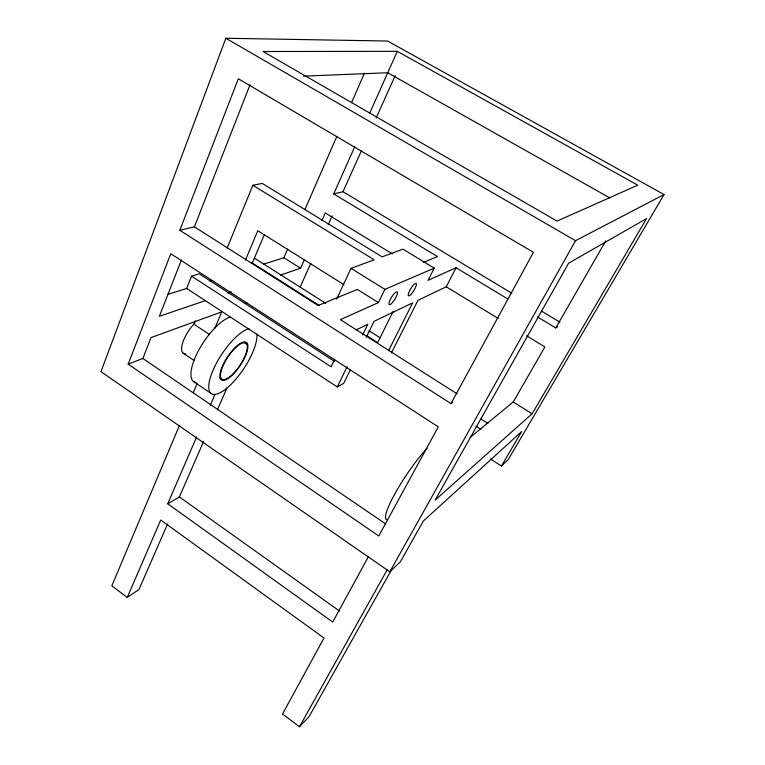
<?xml version="1.0" encoding="UTF-8"?>
<svg xmlns="http://www.w3.org/2000/svg" width="765" height="765" viewBox="0 0 765 765"><rect width="100%" height="100%" fill="white"/><g stroke="black" fill="none" stroke-linecap="round" stroke-linejoin="round"><path stroke-width="1.15" d="M501.429 466.057L508.17 459.669L664.03 194.54L387.616 41.033L225.866 38.25L100.97 371.647L389.787 571.799L400.353 561.797L423.284 521.099L521.692 431.498L501.429 466.057L490.403 458.924M128.185 364.13L170.786 253.741L438.278 426.851L378.78 535.959L128.185 364.13L142.845 358.479L151.021 337.595L221.716 311.881L214.85 328.262M179.832 230.294L238.307 78.766L533.454 252.307L450.968 403.576L179.832 230.294L194.396 226.851L318.135 305.503L357.351 289.428L378.426 302.586L384.881 289.361L434.233 268.132L402.964 249.151L382.146 256.849L262.242 183.418L252.861 185.264L227.205 247.889M181.468 259.851L159.359 316.308L205.326 300.655M194.396 226.851L250.012 84.838M167.659 294.429L186.641 288.434L191.546 276.146L199.244 273.822L334.592 361.482M195.238 320.87L193.899 324.15L209.667 334.601M245.498 260.033L257.795 230.753L343.906 284.647M179.459 425.426L111.824 585.837L127.258 597.427L138.962 589.557L167.602 523.929M193.354 392.464L197.064 383.676M252.24 263.217L264.25 234.865M127.258 597.427L160.717 520.018L324.006 638.01L282.524 714.022L299.469 726.75L309.127 716.556L391.431 569.915M368.491 556.509L332.718 622.041L167.736 503.781L196.567 437.064M210.27 405.354L214.994 394.415M167.736 503.781L179.383 496.944L203.595 441.462M217.365 409.916L226.861 388.161M263.389 264.202L283.872 257.738L287.688 248.998M304.843 209.696L336.772 136.533M351.546 102.692L364.417 73.211M280.516 275.065L300.569 268.238L304.441 259.565M321.845 220.53L325.23 212.947L392.34 253.884M423.6 262.271L437.523 256.562L333.722 193.908L354.644 146.976M369.734 113.134L397.293 51.322L637.752 185.168L557.073 221.095L263.064 51.523L397.293 51.322M300.176 287.018L310.839 263.294M328.281 224.489L332.153 215.864M333.722 193.908L343.016 191.709L361.539 150.485M376.17 117.944L395.18 75.649M336.638 299.077L351.02 268.352L374.171 259.794L252.861 185.264M334.707 359.301L331.102 366.808L191.546 276.146M186.641 288.434L337.269 386.937L347.119 366.77M362.658 334.917L367.831 324.293L356.117 329.897M350.513 369.447L343.695 383.361L337.269 386.937M366.244 337.346L374.104 321.3L412.641 302.864L388.582 350.666M393.019 311.661L377.633 342.634L366.569 335.606M391.374 352.971L417.977 300.31L446.263 286.779L456.064 267.75L507.95 299.067M434.233 268.132L428.084 280.306L456.064 267.75M299.469 726.75L387.3 569.638M389.787 571.799L575.519 240.698L664.03 194.54M470.179 437.427L513.267 401.96L544.871 346.918L526.569 335.759M537.46 316.882L555.773 327.936L605.756 240.889M532.086 413.789L646.53 218.599L568.596 263.217L435.113 500.109L532.086 413.789L513.267 401.96M450.968 403.576L452.794 402.256M555.773 327.936L557.551 326.655M378.426 302.586L340.396 319.655L456.992 393.774M244.657 303.533L246.885 302.72M227.98 292.947L231.212 291.848M209.753 281.137L211.953 280.449M303.59 76.137L387.74 72.752L609.829 197.915M225.866 38.25L575.519 240.698M343.016 191.709L511.861 293.272M541.534 311.126L559.961 322.208M446.263 286.779L498.111 318.403M351.02 268.352L384.881 289.361M283.872 257.738L300.569 268.238M254.41 258.14L325.842 303.409M369.103 330.824L380.167 337.843M251.828 262.691L319.263 305.541M480.908 419L487.927 423.485M475.964 426.162L480.994 429.385M244.006 342.424L246.894 344.327M183.227 353.181L194.1 360.497M219.794 377.776L221.773 379.105M193.526 381.534L211.14 393.478M142.845 358.479L385.656 523.91M179.383 496.944L339.383 610.958M387.31 519.578A47.344 7.765 -56.4 0 1 395.371 492.937A47.344 7.765 -56.4 0 1 427.157 448.242M256.839 334.037A38.766 13.148 -56.4 0 1 226.937 388.104L225.818 389.003A38.766 13.148 -56.4 0 1 215.099 394.405L214.324 394.453A38.766 13.148 -56.4 0 1 216.179 363.671A38.766 13.148 -56.4 0 1 249.094 328.596M196.079 382.538A38.575 13.751 -56.4 0 1 198.02 351.546A38.575 13.751 -56.4 0 1 230.189 317.093M185.608 353.841A21.439 8.071 -56.4 0 1 183.6 340.224L183.973 339.335A21.439 8.071 -56.4 0 1 193.555 324.523L194.234 323.796A21.439 8.071 -56.4 0 1 194.912 323.098M223.122 365.498L222.73 366.387A21.659 7.334 -56.4 0 0 226.038 379.058A21.659 7.334 -56.4 0 0 244.571 357.102L244.953 356.232A21.659 7.334 -56.4 0 0 245.747 343.026A21.659 7.334 -56.4 0 0 233.497 349.796L232.828 350.542A21.659 7.334 -56.4 0 0 223.122 365.498M232.866 374.506L232.187 375.166A22.568 7.64 -56.4 0 1 221.429 379.956L221.123 379.736A22.568 7.64 -56.4 0 1 230.303 353.067A22.568 7.64 -56.4 0 1 247.86 345.254A22.568 7.64 -56.4 0 1 232.866 374.506M411.513 293.789A7.334 1.807 -58.3 0 0 416.236 283.423A7.334 1.807 -58.3 0 0 409.179 291.628A7.334 1.807 -58.3 0 0 411.513 293.789M392.493 302.538A7.593 1.941 -58.2 0 0 397.274 291.848A7.593 1.941 -58.2 0 0 389.882 300.387A7.593 1.941 -58.2 0 0 392.493 302.538"/></g></svg>
